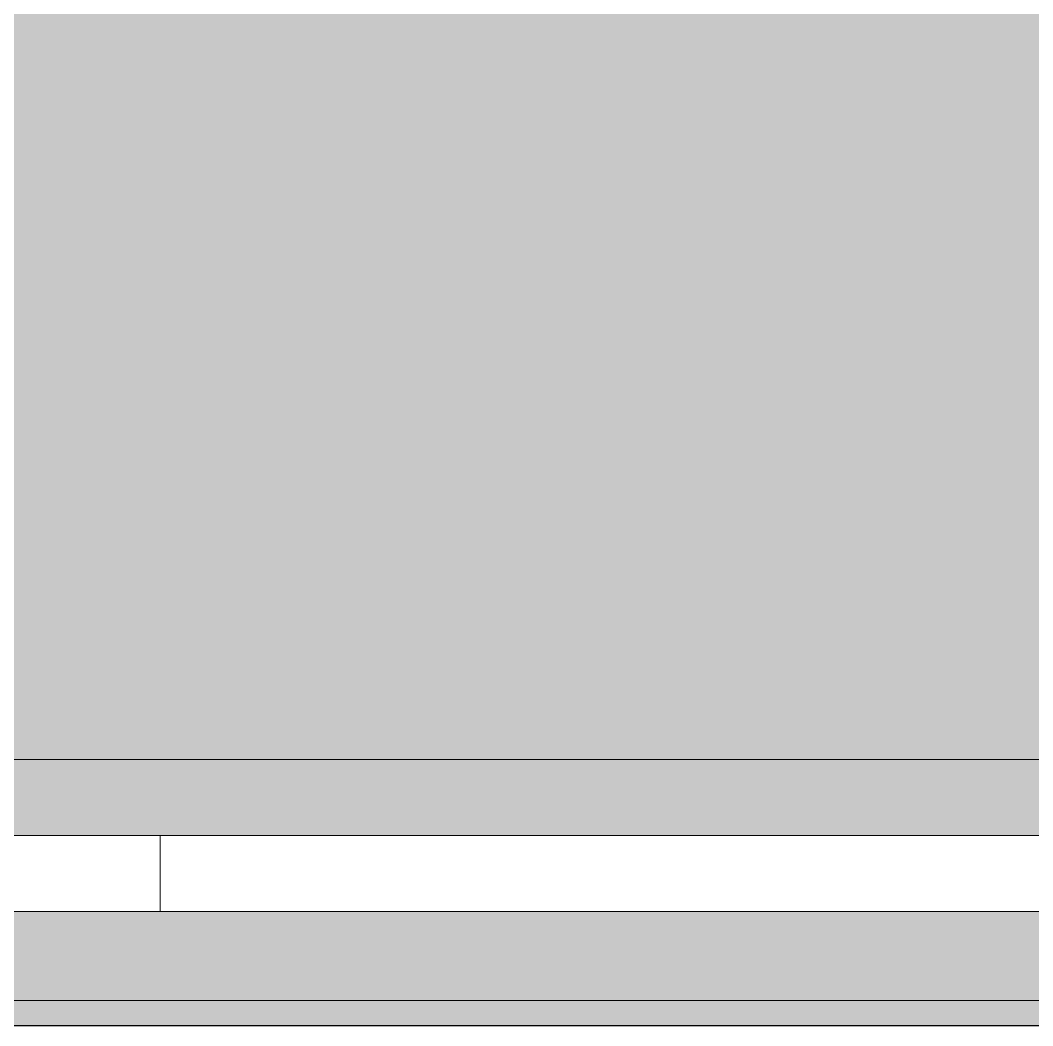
# Model space of a CAD drawing. Header units: inches. Extents: x 20139 to 37433, y -23296 to -20170.
# Drawn here: x 31727.1 to 31737.08, y -22797.93 to -22788.02 of the extents above; entities that cross this region are included whole.
import ezdxf

# ---------------------------------------------------------------- set-up
doc = ezdxf.new("R2010")
doc.units = ezdxf.units.IN
doc.header["$MEASUREMENT"] = 0
for name, color, linetype, lineweight in [('A-WALL', 113, 'Continuous', 9), ('A-WALL-PATT', 111, 'Continuous', 25), ('L-SITE-WALL', 31, 'Continuous', 9)]:
    doc.layers.add(name, color=color, linetype=linetype, lineweight=lineweight)

msp = doc.modelspace()

# ---------------------------------------------------------------- hatches: boundary and pattern name
at = {"layer": 'A-WALL-PATT', "lineweight": 9}
h = msp.add_hatch(dxfattribs=at)
h.set_pattern_fill('FP_22', color=256, style=0, pattern_type=2)
h.set_pattern_definition([(0, (9258.46, 0), (0, 30), []), (90, (9258.46, 0), (-30, 2e-15), [])])
h.paths.add_polyline_path([(32062.72694, -22796.80281), (32068.47419, -22796.80281), (32068.47419, -22796.05281), (31717.22419, -22796.05281), (31717.22419, -22796.80281), (32045.44663, -22796.80281)], flags=0)
at = {"layer": 'L-SITE-WALL'}
for points in [[(31786.24194, -22795.30281), (32068.47419, -22795.30281), (32068.47419, -22787.30281), (31717.22419, -22787.30281), (31717.22419, -22795.30281), (31768.96163, -22795.30281)], [(32062.72694, -22796.05281), (32068.47419, -22796.05281), (32068.47419, -22795.30281), (31717.22419, -22795.30281), (31717.22419, -22796.05281), (32045.44663, -22796.05281)], [(31734.401, -22797.67781), (32068.47419, -22797.67781), (32068.47419, -22796.80281), (31717.22419, -22796.80281), (31717.22419, -22797.67781)], [(31717.22419, -22797.92781), (32068.47419, -22797.92781), (32068.47419, -22797.67781), (31717.22419, -22797.67781)]]:
    msp.add_hatch(color=256, dxfattribs=at).paths.add_polyline_path(points, flags=0)

# ---------------------------------------------------------------- linework, layer by layer
at = {"layer": 'A-WALL'}
for p, q in [((31717.22419, -22795.30281), (32068.47419, -22795.30281)), ((31717.22419, -22796.05281), (32068.47419, -22796.05281)), ((31717.22419, -22796.80281), (32068.47419, -22796.80281)), ((31717.22419, -22797.67781), (32068.47419, -22797.67781))]:
    msp.add_line(p, q, dxfattribs=at)
at = {"layer": 'L-SITE-WALL', "lineweight": 25}
msp.add_line((32068.47419, -22797.92781), (31717.22419, -22797.92781), dxfattribs=at)

doc.saveas('drawing.dxf')
